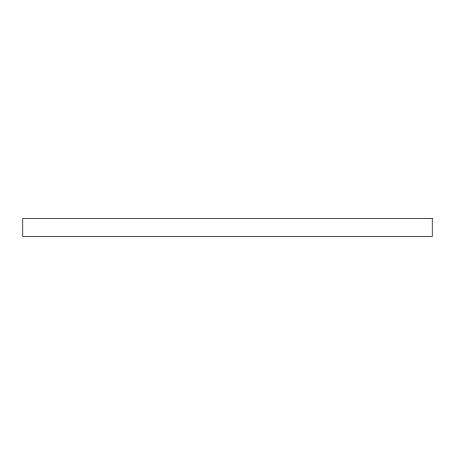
<?xml version="1.0" encoding="UTF-8"?>
<svg xmlns="http://www.w3.org/2000/svg" width="455" height="455" viewBox="0 0 455 455"><rect width="100%" height="100%" fill="white"/><g stroke="black" fill="none" stroke-linecap="round" stroke-linejoin="round"><path stroke-width="0.68" d="M432.25 218.485L22.75 218.485L22.75 236.515L432.25 236.515L432.25 218.485"/></g></svg>
